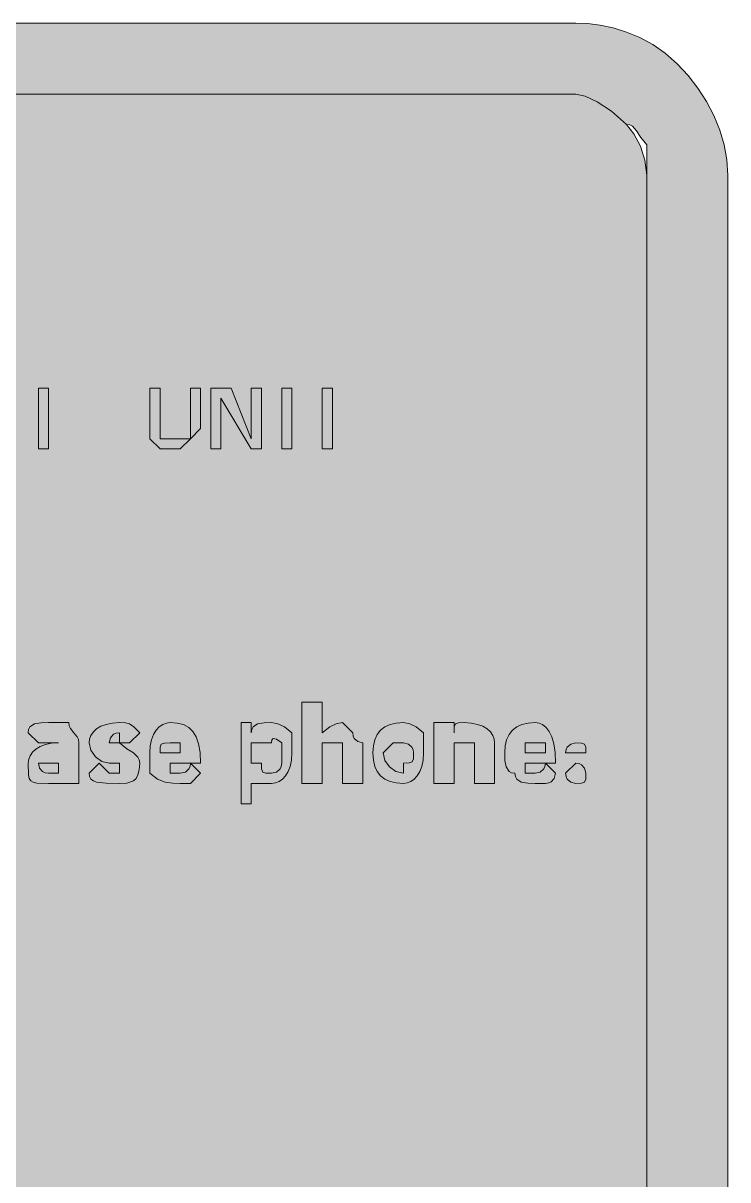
# Model space of a CAD drawing. Header units: metres. Extents: x 49 to 517, y 9 to 262.
# Drawn here: x 433.4 to 516.8, y 125.4 to 262.3 of the extents above; entities that cross this region are included whole.
import ezdxf

# ---------------------------------------------------------------- set-up
doc = ezdxf.new("R2010")
doc.units = ezdxf.units.M
for name, color, linetype, true_color in [('FILL_BLACK_000000', 7, 'Continuous', 0x000000), ('FILL_LIME_00FF00', 7, 'Continuous', 0x00ff00), ('FILL_WHITE_FFFFFF', 7, 'Continuous', 0xffffff)]:
    doc.layers.add(name, color=color, linetype=linetype, true_color=true_color)

msp = doc.modelspace()

# ---------------------------------------------------------------- hatches: boundary and pattern name
at = {"layer": 'FILL_BLACK_000000', "true_color": 0x000000}
h = msp.add_hatch(color=7, dxfattribs=at)
h.dxf.hatch_style = 1
h.paths.add_polyline_path([(436.35, 211.92), (435.15, 211.92), (435.15, 219.12), (436.35, 219.12), (436.35, 211.92)])
h = msp.add_hatch(color=7, dxfattribs=at)
h.dxf.hatch_style = 1
h.paths.add_polyline_path([(449.55, 211.92), (448.35, 213.12), (448.35, 214.32), (448.35, 215.52), (448.35, 219.12), (449.55, 219.12), (449.55, 215.52), (449.55, 214.32), (449.55, 213.12), (450.75, 213.12), (451.95, 213.12), (453.15, 213.12), (451.95, 211.92), (450.75, 211.92), (449.55, 211.92)])
h = msp.add_hatch(color=7, dxfattribs=at)
h.dxf.hatch_style = 1
h.paths.add_polyline_path([(453.15, 214.32), (453.15, 215.52), (453.15, 219.12), (454.35, 219.12), (454.35, 215.52), (454.35, 214.32), (453.15, 213.12), (453.15, 214.32)])
h = msp.add_hatch(color=7, dxfattribs=at)
h.dxf.hatch_style = 1
h.paths.add_polyline_path([(457.95, 219.12), (460.35, 213.12), (460.35, 219.12), (461.55, 219.12), (461.55, 211.92), (460.35, 211.92), (456.75, 217.92), (456.75, 211.92), (455.55, 211.92), (455.55, 219.12), (457.95, 219.12)])
h = msp.add_hatch(color=7, dxfattribs=at)
h.dxf.hatch_style = 1
h.paths.add_polyline_path([(465.15, 219.12), (465.15, 211.92), (463.95, 211.92), (463.95, 219.12), (465.15, 219.12)])
h = msp.add_hatch(color=7, dxfattribs=at)
h.dxf.hatch_style = 1
h.paths.add_polyline_path([(469.95, 211.92), (468.75, 211.92), (468.75, 219.12), (469.95, 219.12), (469.95, 211.92)])
at = {"layer": 'FILL_LIME_00FF00', "true_color": 0x00ff00}
h = msp.add_hatch(color=7, dxfattribs=at)
h.dxf.hatch_style = 1
h.paths.add_polyline_path([(500.15, 262.26), (501.64, 262.08), (503.18, 261.75), (504.75, 261.27), (506.32, 260.62), (507.86, 259.79), (509.35, 258.76), (510.75, 257.52), (512.04, 256.12), (513.21, 254.61), (514.23, 253.03), (515.1, 251.37), (515.8, 249.66), (516.32, 247.9), (516.64, 246.12), (516.75, 244.32), (516.75, 27.12), (516.56, 25.32), (516.15, 23.52), (515.74, 21.72), (515.55, 19.92), (514.63, 18.31), (513.6, 16.92), (510.75, 13.92), (509.64, 12.85), (508.2, 11.67), (507.39, 11.14), (506.53, 10.71), (505.65, 10.43), (504.75, 10.32), (502.97, 9.63), (501.3, 9.27), (498.75, 9.12), (66.75, 9.12), (64.95, 9.18), (63.17, 9.36), (61.41, 9.69), (59.7, 10.17), (58.04, 10.82), (56.46, 11.65), (54.95, 12.68), (53.55, 13.92), (52.31, 15.32), (51.28, 16.83), (50.45, 18.41), (49.8, 20.07), (49.32, 21.78), (48.99, 23.54), (48.81, 25.32), (48.75, 27.12), (48.75, 244.32), (48.81, 246.12), (48.99, 247.9), (49.32, 249.66), (49.8, 251.37), (50.45, 253.03), (51.28, 254.61), (52.31, 256.12), (53.55, 257.52), (54.95, 258.76), (56.46, 259.79), (58.04, 260.62), (59.7, 261.27), (61.41, 261.75), (63.17, 262.08), (64.95, 262.26), (66.75, 262.32), (498.75, 262.32), (500.15, 262.26)])
h.paths.add_polyline_path([(64.96, 253.7), (63.22, 253.09), (61.6, 252.15), (60.15, 250.92), (58.92, 249.47), (57.97, 247.84), (57.37, 246.11), (57.21, 245.22), (57.15, 244.32), (57.15, 27.12), (57.34, 26.22), (57.75, 25.32), (58.16, 24.42), (58.35, 23.52), (58.56, 22.62), (59.1, 21.72), (60.75, 19.92), (61.86, 19.04), (63.3, 18.27), (64.97, 17.73), (66.75, 17.52), (498.75, 17.52), (499.86, 17.73), (501.3, 18.27), (504.75, 19.92), (505.63, 21.72), (506.4, 23.52), (506.94, 25.32), (507.15, 27.12), (507.15, 244.32), (507.15, 247.92), (506.44, 248.8), (505.95, 249.57), (505.46, 250.11), (505.15, 250.27), (504.75, 250.32), (502.97, 251.89), (501.3, 253.02), (499.86, 253.69), (498.75, 253.92), (66.75, 253.92), (65.85, 253.86), (64.96, 253.7)], flags=16)
h = msp.add_hatch(color=7, dxfattribs=at)
h.dxf.hatch_style = 1
h.paths.add_polyline_path([(469.63, 179.01), (470.4, 179.37), (471.15, 179.52), (472.35, 178.32), (472.4, 177.92), (472.54, 177.63), (472.95, 177.27), (473.55, 177.12), (473.55, 172.32), (471.15, 172.32), (471.15, 175.92), (471.15, 177.12), (469.95, 177.12), (468.75, 177.12), (468.75, 175.92), (468.75, 172.32), (466.35, 172.32), (466.35, 181.92), (468.75, 181.92), (468.75, 178.32), (469.63, 179.01)])
h = msp.add_hatch(color=7, dxfattribs=at)
h.dxf.hatch_style = 1
h.paths.add_polyline_path([(438.75, 172.32), (437.55, 172.32), (436.35, 172.32), (434.96, 172.36), (434.54, 172.45), (434.25, 172.62), (434.08, 172.91), (433.99, 173.33), (433.95, 174.72), (434.01, 175.17), (434.17, 175.6), (434.46, 176.01), (434.85, 176.37), (435.36, 176.68), (435.98, 176.91), (436.71, 177.07), (437.55, 177.12), (436.35, 177.12), (435.15, 177.12), (433.95, 178.32), (434, 178.72), (434.16, 179.01), (434.7, 179.37), (435.47, 179.5), (436.35, 179.52), (438.75, 179.52), (438.8, 179.12), (438.94, 178.81), (439.35, 178.32), (439.76, 177.83), (439.9, 177.52), (439.95, 177.12), (439.95, 173.52), (439.95, 172.32), (438.75, 172.32)])
h.paths.add_polyline_path([(435.66, 173.71), (435.95, 173.57), (436.35, 173.52), (437.55, 173.52), (437.55, 174.72), (436.35, 174.72), (435.15, 174.72), (435.3, 174.12), (435.66, 173.71)], flags=16)
h = msp.add_hatch(color=7, dxfattribs=at)
h.dxf.hatch_style = 1
h.paths.add_polyline_path([(446.4, 175.92), (446.94, 175.43), (447.1, 175.12), (447.15, 174.72), (447.1, 173.93), (446.94, 173.33), (446.71, 172.91), (446.4, 172.62), (445.63, 172.36), (444.75, 172.32), (443.17, 172.34), (442.05, 172.47), (441.66, 172.61), (441.38, 172.83), (441.21, 173.12), (441.15, 173.52), (442.35, 174.72), (443.55, 173.52), (444.75, 173.52), (444.75, 174.72), (443.55, 174.72), (442.67, 174.93), (441.9, 175.47), (441.36, 176.24), (441.15, 177.12), (441.21, 177.57), (441.38, 178), (441.66, 178.41), (442.05, 178.77), (442.56, 179.08), (443.17, 179.31), (443.91, 179.47), (444.75, 179.52), (445.46, 179.5), (445.95, 179.37), (446.44, 179.01), (447.15, 178.32), (445.95, 177.12), (444.75, 177.12), (445.63, 176.41), (446.4, 175.92)])
h.paths.add_polyline_path([(444.75, 178.32), (444.35, 178.27), (444.06, 178.13), (443.7, 177.72), (443.55, 177.12), (444.75, 177.12), (444.75, 178.32)], flags=16)
h = msp.add_hatch(color=7, dxfattribs=at)
h.dxf.hatch_style = 1
h.paths.add_polyline_path([(451.95, 172.32), (451.05, 172.34), (450.15, 172.47), (449.25, 172.83), (448.35, 173.52), (448.35, 175.92), (448.4, 176.76), (448.56, 177.49), (448.79, 178.11), (449.1, 178.62), (449.46, 179.01), (449.87, 179.29), (450.3, 179.46), (450.75, 179.52), (451.59, 179.46), (452.32, 179.28), (452.94, 178.95), (453.45, 178.47), (453.84, 177.82), (454.12, 176.99), (454.29, 175.96), (454.35, 174.72), (453.15, 174.72), (454.35, 173.52), (453.15, 172.32), (451.95, 172.32)])
h.paths.add_polyline_path([(450.75, 174.72), (450.75, 173.52), (451.95, 173.52), (452.55, 173.67), (452.96, 174.03), (453.1, 174.32), (453.15, 174.72), (450.75, 174.72)], flags=16)
h.paths.add_polyline_path([(451.95, 177.12), (450.75, 177.12), (450.06, 177.1), (449.7, 176.97), (449.57, 176.61), (449.55, 175.92), (451.95, 175.92), (451.95, 177.12)], flags=16)
h = msp.add_hatch(color=7, dxfattribs=at)
h.dxf.hatch_style = 1
h.paths.add_polyline_path([(464.94, 174.34), (464.71, 173.73), (464.4, 173.22), (464.04, 172.83), (463.63, 172.54), (463.2, 172.38), (462.75, 172.32), (460.35, 172.32), (460.35, 169.92), (459.15, 169.92), (459.15, 179.52), (460.35, 179.52), (460.35, 178.32), (460.4, 178.72), (460.56, 179.01), (461.1, 179.37), (461.87, 179.5), (462.75, 179.52), (463.5, 179.37), (464.27, 179.01), (465.15, 178.32), (465.15, 175.92), (465.1, 175.08), (464.94, 174.34)])
h.paths.add_polyline_path([(463.76, 174.03), (463.9, 174.32), (463.95, 174.72), (463.95, 175.92), (463.95, 177.12), (463.35, 177.57), (462.94, 177.63), (462.8, 177.46), (462.75, 177.12), (461.55, 177.12), (460.35, 177.12), (460.35, 174.72), (461.55, 174.72), (461.57, 174.03), (461.7, 173.67), (462.06, 173.54), (462.75, 173.52), (463.35, 173.67), (463.76, 174.03)], flags=16)
h = msp.add_hatch(color=7, dxfattribs=at)
h.dxf.hatch_style = 1
h.paths.add_polyline_path([(480.54, 174.34), (480.31, 173.73), (480, 173.22), (479.64, 172.83), (479.23, 172.54), (478.8, 172.38), (478.35, 172.32), (477.51, 172.38), (476.77, 172.54), (476.16, 172.83), (475.65, 173.22), (475.26, 173.73), (474.97, 174.34), (474.81, 175.08), (474.75, 175.92), (474.81, 176.76), (474.97, 177.49), (475.26, 178.11), (475.65, 178.62), (476.16, 179.01), (476.77, 179.29), (477.51, 179.46), (478.35, 179.52), (479.1, 179.37), (479.87, 179.01), (480.75, 178.32), (480.75, 175.92), (480.7, 175.08), (480.54, 174.34)])
h.paths.add_polyline_path([(479.36, 176.61), (478.95, 176.97), (478.35, 177.12), (477.15, 177.12), (475.95, 175.92), (476.16, 175.04), (476.7, 174.27), (477.47, 173.73), (478.35, 173.52), (478.35, 174.72), (479.04, 174.74), (479.4, 174.87), (479.53, 175.23), (479.55, 175.92), (479.5, 176.32), (479.36, 176.61)], flags=16)
h = msp.add_hatch(color=7, dxfattribs=at)
h.dxf.hatch_style = 1
h.paths.add_polyline_path([(486.75, 172.32), (486.75, 175.92), (486.75, 177.12), (485.55, 177.12), (484.35, 177.12), (484.35, 175.92), (484.35, 172.32), (481.95, 172.32), (481.95, 179.52), (484.35, 179.52), (484.35, 178.32), (484.37, 179.01), (484.5, 179.37), (484.86, 179.5), (485.55, 179.52), (486.39, 179.47), (487.13, 179.31), (487.74, 179.08), (488.25, 178.77), (488.64, 178.41), (488.92, 178), (489.09, 177.57), (489.15, 177.12), (489.15, 172.32), (486.75, 172.32)])
h = msp.add_hatch(color=7, dxfattribs=at)
h.dxf.hatch_style = 1
h.paths.add_polyline_path([(495.84, 172.51), (495.55, 172.37), (495.15, 172.32), (493.95, 172.32), (493.07, 172.34), (492.3, 172.47), (491.76, 172.83), (491.6, 173.12), (491.55, 173.52), (491.15, 173.57), (490.86, 173.73), (490.5, 174.27), (490.37, 175.04), (490.35, 175.92), (490.41, 176.76), (490.57, 177.49), (490.86, 178.11), (491.25, 178.62), (491.76, 179.01), (492.37, 179.29), (493.11, 179.46), (493.95, 179.52), (494.4, 179.46), (494.83, 179.28), (495.24, 178.95), (495.6, 178.47), (495.91, 177.82), (496.14, 176.99), (496.3, 175.96), (496.35, 174.72), (495.15, 174.72), (496.35, 173.52), (496.2, 172.92), (495.84, 172.51)])
h.paths.add_polyline_path([(492.75, 174.72), (492.75, 173.52), (493.95, 173.52), (494.55, 173.67), (494.96, 174.03), (495.1, 174.32), (495.15, 174.72), (492.75, 174.72)], flags=16)
h.paths.add_polyline_path([(495.15, 177.12), (493.95, 177.12), (492.75, 177.12), (492.75, 175.92), (495.15, 175.92), (495.15, 177.12)], flags=16)
h = msp.add_hatch(color=7, dxfattribs=at)
h.dxf.hatch_style = 1
h.paths.add_polyline_path([(498.75, 175.92), (497.55, 175.92), (497.6, 176.32), (497.74, 176.61), (498.15, 176.97), (498.75, 177.12), (499.44, 177.1), (499.8, 176.97), (499.93, 176.61), (499.95, 175.92), (498.75, 175.92)])
h = msp.add_hatch(color=7, dxfattribs=at)
h.dxf.hatch_style = 1
h.paths.add_polyline_path([(499.93, 172.83), (499.8, 172.47), (499.44, 172.34), (498.75, 172.32), (498.15, 172.47), (497.74, 172.83), (497.6, 173.12), (497.55, 173.52), (498.75, 174.72), (499.15, 174.67), (499.44, 174.53), (499.8, 174.12), (499.95, 173.52), (499.93, 172.83)])
at = {"layer": 'FILL_WHITE_FFFFFF', "true_color": 0xffffff}
h = msp.add_hatch(color=7, dxfattribs=at)
h.dxf.hatch_style = 1
h.paths.add_polyline_path([(498.75, 253.92), (499.86, 253.69), (501.3, 253.02), (502.97, 251.89), (504.75, 250.32), (505.63, 249.21), (506.4, 247.77), (506.94, 246.1), (507.15, 244.32), (507.15, 27.12), (506.94, 25.32), (506.4, 23.52), (505.63, 21.72), (504.75, 19.92), (501.3, 18.27), (499.86, 17.73), (498.75, 17.52), (66.75, 17.52), (65.85, 17.54), (64.95, 17.67), (64.05, 18.03), (63.15, 18.72), (62.27, 18.91), (61.5, 19.32), (60.75, 19.92), (59.1, 21.72), (58.56, 22.62), (58.35, 23.52), (58.16, 24.42), (57.75, 25.32), (57.34, 26.22), (57.15, 27.12), (57.15, 244.32), (57.21, 245.22), (57.37, 246.11), (57.97, 247.84), (58.92, 249.47), (60.15, 250.92), (61.6, 252.15), (63.22, 253.09), (64.96, 253.7), (65.85, 253.86), (66.75, 253.92), (498.75, 253.92)])

# ---------------------------------------------------------------- linework, layer by layer
at = {"layer": 'FILL_BLACK_000000', "lineweight": 0, "true_color": 0x000000}
for points in [[(436.35, 211.92), (435.15, 211.92), (435.15, 219.12), (436.35, 219.12)], [(449.55, 211.92), (448.35, 213.12), (448.35, 214.32), (448.35, 215.52), (448.35, 219.12), (449.55, 219.12), (449.55, 215.52), (449.55, 214.32), (449.55, 213.12), (450.75, 213.12), (451.95, 213.12), (453.15, 213.12), (451.95, 211.92), (450.75, 211.92)], [(453.15, 214.32), (453.15, 215.52), (453.15, 219.12), (454.35, 219.12), (454.35, 215.52), (454.35, 214.32), (453.15, 213.12)], [(457.95, 219.12), (460.35, 213.12), (460.35, 219.12), (461.55, 219.12), (461.55, 211.92), (460.35, 211.92), (456.75, 217.92), (456.75, 211.92), (455.55, 211.92), (455.55, 219.12)], [(465.15, 219.12), (465.15, 211.92), (463.95, 211.92), (463.95, 219.12)], [(469.95, 211.92), (468.75, 211.92), (468.75, 219.12), (469.95, 219.12)]]:
    msp.add_lwpolyline(points, close=True, dxfattribs=at)
at = {"layer": 'FILL_LIME_00FF00', "lineweight": 0, "true_color": 0x00ff00}
for points in [[(66.75, 262.32), (498.75, 262.32), (500.15, 262.26), (501.64, 262.08), (503.18, 261.75), (504.75, 261.27), (506.32, 260.62), (507.86, 259.79), (509.35, 258.76), (510.75, 257.52), (512.04, 256.12), (513.21, 254.61), (514.23, 253.03), (515.1, 251.37), (515.8, 249.66), (516.32, 247.9), (516.64, 246.12), (516.75, 244.32), (516.75, 27.12)], [(66.75, 17.52), (498.75, 17.52), (499.86, 17.73), (501.3, 18.27), (504.75, 19.92), (505.63, 21.72), (506.4, 23.52), (506.94, 25.32), (507.15, 27.12), (507.15, 244.32), (507.15, 247.92), (506.44, 248.8), (505.95, 249.57), (505.46, 250.11), (505.15, 250.27), (504.75, 250.32), (502.97, 251.89), (501.3, 253.02), (499.86, 253.69), (498.75, 253.92), (66.75, 253.92)]]:
    msp.add_lwpolyline(points, dxfattribs=at)
for points in [[(469.63, 179.01), (470.4, 179.37), (471.15, 179.52), (472.35, 178.32), (472.4, 177.92), (472.54, 177.63), (472.95, 177.27), (473.55, 177.12), (473.55, 172.32), (471.15, 172.32), (471.15, 175.92), (471.15, 177.12), (469.95, 177.12), (468.75, 177.12), (468.75, 175.92), (468.75, 172.32), (466.35, 172.32), (466.35, 181.92), (468.75, 181.92), (468.75, 178.32)], [(438.75, 172.32), (437.55, 172.32), (436.35, 172.32), (434.96, 172.36), (434.54, 172.45), (434.25, 172.62), (434.08, 172.91), (433.99, 173.33), (433.95, 174.72), (434.01, 175.17), (434.17, 175.6), (434.46, 176.01), (434.85, 176.37), (435.36, 176.68), (435.98, 176.91), (436.71, 177.07), (437.55, 177.12), (436.35, 177.12), (435.15, 177.12), (433.95, 178.32), (434, 178.72), (434.16, 179.01), (434.7, 179.37), (435.47, 179.5), (436.35, 179.52), (438.75, 179.52), (438.8, 179.12), (438.94, 178.81), (439.35, 178.32), (439.76, 177.83), (439.9, 177.52), (439.95, 177.12), (439.95, 173.52), (439.95, 172.32)], [(446.4, 175.92), (446.94, 175.43), (447.1, 175.12), (447.15, 174.72), (447.1, 173.93), (446.94, 173.33), (446.71, 172.91), (446.4, 172.62), (445.63, 172.36), (444.75, 172.32), (443.17, 172.34), (442.05, 172.47), (441.66, 172.61), (441.38, 172.83), (441.21, 173.12), (441.15, 173.52), (442.35, 174.72), (443.55, 173.52), (444.75, 173.52), (444.75, 174.72), (443.55, 174.72), (442.67, 174.93), (441.9, 175.47), (441.36, 176.24), (441.15, 177.12), (441.21, 177.57), (441.38, 178), (441.66, 178.41), (442.05, 178.77), (442.56, 179.08), (443.17, 179.31), (443.91, 179.47), (444.75, 179.52), (445.46, 179.5), (445.95, 179.37), (446.44, 179.01), (447.15, 178.32), (445.95, 177.12), (444.75, 177.12), (445.63, 176.41)], [(451.95, 172.32), (451.05, 172.34), (450.15, 172.47), (449.25, 172.83), (448.35, 173.52), (448.35, 175.92), (448.4, 176.76), (448.56, 177.49), (448.79, 178.11), (449.1, 178.62), (449.46, 179.01), (449.87, 179.29), (450.3, 179.46), (450.75, 179.52), (451.59, 179.46), (452.32, 179.28), (452.94, 178.95), (453.45, 178.47), (453.84, 177.82), (454.12, 176.99), (454.29, 175.96), (454.35, 174.72), (453.15, 174.72), (454.35, 173.52), (453.15, 172.32)], [(464.94, 174.34), (464.71, 173.73), (464.4, 173.22), (464.04, 172.83), (463.63, 172.54), (463.2, 172.38), (462.75, 172.32), (460.35, 172.32), (460.35, 169.92), (459.15, 169.92), (459.15, 179.52), (460.35, 179.52), (460.35, 178.32), (460.4, 178.72), (460.56, 179.01), (461.1, 179.37), (461.87, 179.5), (462.75, 179.52), (463.5, 179.37), (464.27, 179.01), (465.15, 178.32), (465.15, 175.92), (465.1, 175.08)], [(480.54, 174.34), (480.31, 173.73), (480, 173.22), (479.64, 172.83), (479.23, 172.54), (478.8, 172.38), (478.35, 172.32), (477.51, 172.38), (476.77, 172.54), (476.16, 172.83), (475.65, 173.22), (475.26, 173.73), (474.97, 174.34), (474.81, 175.08), (474.75, 175.92), (474.81, 176.76), (474.97, 177.49), (475.26, 178.11), (475.65, 178.62), (476.16, 179.01), (476.77, 179.29), (477.51, 179.46), (478.35, 179.52), (479.1, 179.37), (479.87, 179.01), (480.75, 178.32), (480.75, 175.92), (480.7, 175.08)], [(486.75, 172.32), (486.75, 175.92), (486.75, 177.12), (485.55, 177.12), (484.35, 177.12), (484.35, 175.92), (484.35, 172.32), (481.95, 172.32), (481.95, 179.52), (484.35, 179.52), (484.35, 178.32), (484.37, 179.01), (484.5, 179.37), (484.86, 179.5), (485.55, 179.52), (486.39, 179.47), (487.13, 179.31), (487.74, 179.08), (488.25, 178.77), (488.64, 178.41), (488.92, 178), (489.09, 177.57), (489.15, 177.12), (489.15, 172.32)], [(495.84, 172.51), (495.55, 172.37), (495.15, 172.32), (493.95, 172.32), (493.07, 172.34), (492.3, 172.47), (491.76, 172.83), (491.6, 173.12), (491.55, 173.52), (491.15, 173.57), (490.86, 173.73), (490.5, 174.27), (490.37, 175.04), (490.35, 175.92), (490.41, 176.76), (490.57, 177.49), (490.86, 178.11), (491.25, 178.62), (491.76, 179.01), (492.37, 179.29), (493.11, 179.46), (493.95, 179.52), (494.4, 179.46), (494.83, 179.28), (495.24, 178.95), (495.6, 178.47), (495.91, 177.82), (496.14, 176.99), (496.3, 175.96), (496.35, 174.72), (495.15, 174.72), (496.35, 173.52), (496.2, 172.92)], [(444.75, 178.32), (444.35, 178.27), (444.06, 178.13), (443.7, 177.72), (443.55, 177.12), (444.75, 177.12)], [(451.95, 177.12), (450.75, 177.12), (450.06, 177.1), (449.7, 176.97), (449.57, 176.61), (449.55, 175.92), (451.95, 175.92)], [(463.76, 174.03), (463.9, 174.32), (463.95, 174.72), (463.95, 175.92), (463.95, 177.12), (463.35, 177.57), (462.94, 177.63), (462.8, 177.46), (462.75, 177.12), (461.55, 177.12), (460.35, 177.12), (460.35, 174.72), (461.55, 174.72), (461.57, 174.03), (461.7, 173.67), (462.06, 173.54), (462.75, 173.52), (463.35, 173.67)], [(479.36, 176.61), (478.95, 176.97), (478.35, 177.12), (477.15, 177.12), (475.95, 175.92), (476.16, 175.04), (476.7, 174.27), (477.47, 173.73), (478.35, 173.52), (478.35, 174.72), (479.04, 174.74), (479.4, 174.87), (479.53, 175.23), (479.55, 175.92), (479.5, 176.32)], [(495.15, 177.12), (493.95, 177.12), (492.75, 177.12), (492.75, 175.92), (495.15, 175.92)], [(498.75, 175.92), (497.55, 175.92), (497.6, 176.32), (497.74, 176.61), (498.15, 176.97), (498.75, 177.12), (499.44, 177.1), (499.8, 176.97), (499.93, 176.61), (499.95, 175.92)], [(435.66, 173.71), (435.95, 173.57), (436.35, 173.52), (437.55, 173.52), (437.55, 174.72), (436.35, 174.72), (435.15, 174.72), (435.3, 174.12)], [(450.75, 174.72), (450.75, 173.52), (451.95, 173.52), (452.55, 173.67), (452.96, 174.03), (453.1, 174.32), (453.15, 174.72)], [(492.75, 174.72), (492.75, 173.52), (493.95, 173.52), (494.55, 173.67), (494.96, 174.03), (495.1, 174.32), (495.15, 174.72)], [(499.93, 172.83), (499.8, 172.47), (499.44, 172.34), (498.75, 172.32), (498.15, 172.47), (497.74, 172.83), (497.6, 173.12), (497.55, 173.52), (498.75, 174.72), (499.15, 174.67), (499.44, 174.53), (499.8, 174.12), (499.95, 173.52)]]:
    msp.add_lwpolyline(points, close=True, dxfattribs=at)
at = {"layer": 'FILL_WHITE_FFFFFF', "lineweight": 0, "true_color": 0xffffff}
msp.add_lwpolyline([(66.75, 253.92), (498.75, 253.92), (499.86, 253.69), (501.3, 253.02), (502.97, 251.89), (504.75, 250.32), (505.63, 249.21), (506.4, 247.77), (506.94, 246.1), (507.15, 244.32), (507.15, 27.12), (506.94, 25.32), (506.4, 23.52), (505.63, 21.72), (504.75, 19.92), (501.3, 18.27), (499.86, 17.73), (498.75, 17.52), (66.75, 17.52)], dxfattribs=at)

doc.saveas('drawing.dxf')
